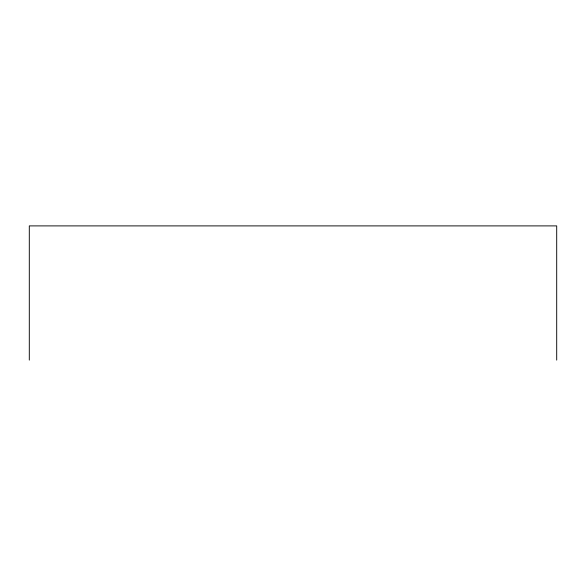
<?xml version="1.0" encoding="UTF-8"?>
<svg xmlns="http://www.w3.org/2000/svg" width="586" height="586" viewBox="0 0 586 586"><rect width="100%" height="100%" fill="white"/><g stroke="black" fill="none" stroke-linecap="round" stroke-linejoin="round"><path stroke-width="0.88" d="M556.7 360.104L556.7 225.896L29.3 225.896L29.3 360.104"/></g></svg>
